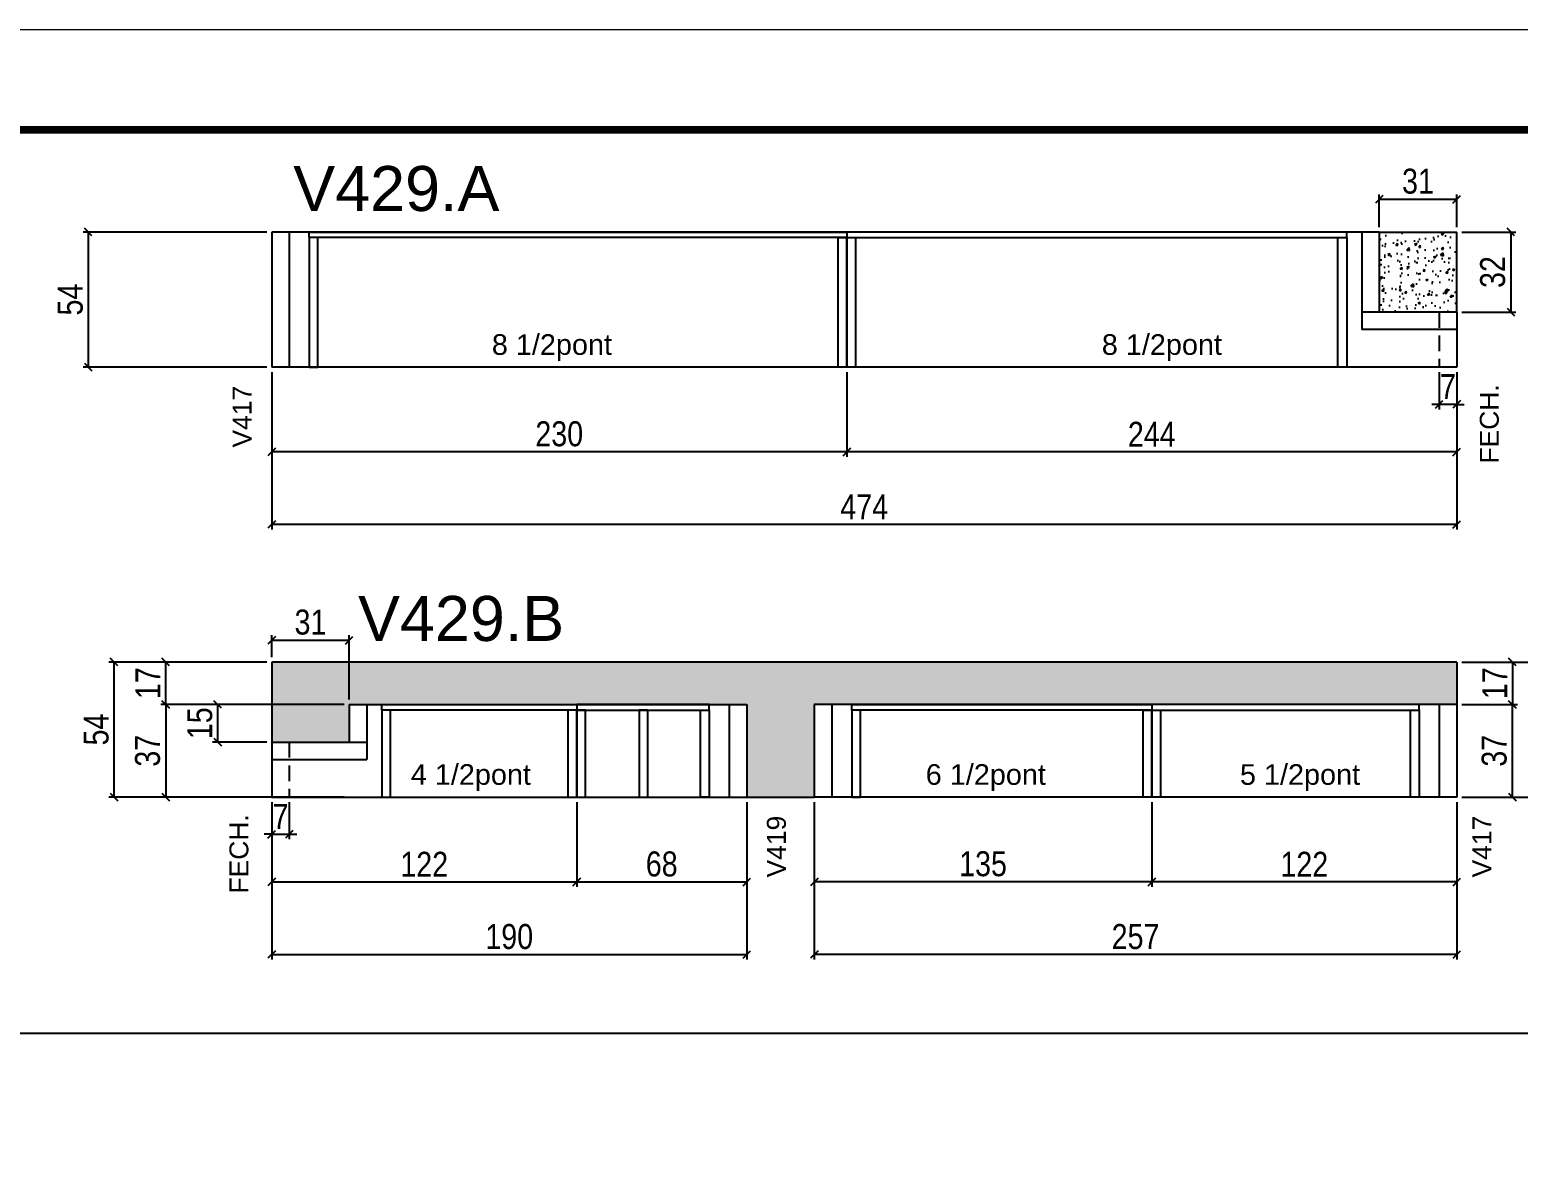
# Model space of a CAD drawing. Extents: x -3394 to 16474, y -5031 to 14397.
# Drawn here: x 7817 to 8412, y 4752 to 5208 of the extents above; entities that cross this region are included whole.
import ezdxf

# ---------------------------------------------------------------- set-up
doc = ezdxf.new("R2010")
doc.units = 0
doc.linetypes.add('DASHED', pattern=[0.75, 0.5, -0.25])
doc.linetypes.add('HIDDEN', pattern=[0.375, 0.25, -0.125])
doc.layers.get('0').update_dxf_attribs({"linetype": 'CONTINUOUS'})
doc.layers.get('Defpoints').update_dxf_attribs({"linetype": 'CONTINUOUS'})
for name, color, linetype in [('COTA', 241, 'CONTINUOUS'), ('NOMENCLATURA', 7, 'CONTINUOUS'), ('Painéis', 200, 'CONTINUOUS'), ('PONTALETE', 7, 'CONTINUOUS'), ('SARR_2.2x7', 40, 'CONTINUOUS'), ('SARR_3.5x7', 81, 'CONTINUOUS')]:
    doc.layers.add(name, color=color, linetype=linetype)
doc.layers.add('Folhas', color=255, linetype='CONTINUOUS', lineweight=9)
doc.layers.add('SARRAFO DE PRESSAO', color=251, linetype='DASHED', lineweight=9)
doc.styles.add('ARIAL', font='arial.ttf')
doc.styles.add('COTA TECNICA', font='techl___.ttf', dxfattribs={"height": 10})
doc.dimstyles.new('PAINEL', dxfattribs={"dimtxt": 10, "dimasz": 3, "dimexe": 3, "dimexo": 3, "dimgap": 3, "dimtad": 1, "dimdec": 1, "dimzin": 12, "dimdsep": 46, "dimtxsty": 'COTA TECNICA', "dimblk1": 'OBLIQUE', "dimblk2": 'OBLIQUE', "dimsah": 1, "dimcen": 0.9, "dimclrd": 4, "dimclre": 4, "dimclrt": 240, "dimadec": 1, "dimazin": 3, "dimtfac": 1, "dimtdec": 1, "dimtmove": 0, "dimatfit": 3, "dimfxl": 1, "dimtolj": 1, "dimtzin": 12, "dimarcsym": 0})

# ---------------------------------------------------------------- blocks, each defined once
blk = doc.blocks.new('9999999999')
at = {"layer": 'Folhas'}
blk.add_lwpolyline([(98138.98, 34190.21), (99623.98, 34190.21), (99623.98, 35240.21), (98138.98, 35240.21)], close=True, dxfattribs=at)
at = {"layer": 'Folhas', "color": 30, "const_width": 3}
blk.add_lwpolyline([(98213.98, 34230.21), (99583.98, 34230.21), (99583.98, 35200.21), (98213.98, 35200.21)], close=True, dxfattribs=at)
blk = doc.blocks.new('_Oblique')
at = {"color": 0, "linetype": 'ByBlock', "lineweight": -2}
blk.add_line((-0.5, -0.5), (0.5, 0.5), dxfattribs=at)
blk = doc.blocks.new('*D1376')
at = {"layer": 'COTA', "color": 4, "linetype": 'Continuous', "lineweight": -2, "transparency": 16777216}
for p, q in [((8143.55, 5071.04), (8143.55, 5037.07)), ((8387.55, 5071.04), (8387.55, 5037.07)), ((8387.55, 5039.07), (8143.55, 5039.07))]:
    blk.add_line(p, q, dxfattribs=at)
at = {"layer": 'Defpoints', "color": 0, "linetype": 'Continuous', "transparency": 16777216}
for p in [(8143.55, 5073.04), (8387.55, 5073.04), (8143.55, 5039.07)]:
    blk.add_point(p, dxfattribs=at)
at = {"layer": 'COTA', "color": 4, "linetype": 'Continuous', "lineweight": -2, "transparency": 16777216, "xscale": 3, "yscale": 3, "zscale": 3, "rotation": 180}
blk.add_blockref('_Oblique', (8143.55, 5039.07), dxfattribs=at)
at = {"layer": 'COTA', "color": 4, "linetype": 'Continuous', "lineweight": -2, "transparency": 16777216, "xscale": 3, "yscale": 3, "zscale": 3}
blk.add_blockref('_Oblique', (8387.55, 5039.07), dxfattribs=at)
at = {"layer": 'COTA', "color": 240, "linetype": 'Continuous', "transparency": 16777216, "insert": (8265.55, 5046.14), "char_height": 10, "attachment_point": 5, "style": 'COTA TECNICA'}
blk.add_mtext('\\A1;244', dxfattribs=at)
blk = doc.blocks.new('*D1377')
at = {"layer": 'COTA', "color": 4, "linetype": 'Continuous', "lineweight": -2, "transparency": 16777216}
for p, q in [((7913.52, 5071.04), (7913.52, 5037.07)), ((8143.55, 5071.04), (8143.55, 5037.07)), ((8143.55, 5039.07), (7913.52, 5039.07))]:
    blk.add_line(p, q, dxfattribs=at)
at = {"layer": 'Defpoints', "color": 0, "linetype": 'Continuous', "transparency": 16777216}
for p in [(7913.52, 5073.04), (8143.55, 5073.04), (7913.52, 5039.07)]:
    blk.add_point(p, dxfattribs=at)
at = {"layer": 'COTA', "color": 4, "linetype": 'Continuous', "lineweight": -2, "transparency": 16777216, "xscale": 3, "yscale": 3, "zscale": 3, "rotation": 180}
blk.add_blockref('_Oblique', (7913.52, 5039.07), dxfattribs=at)
at = {"layer": 'COTA', "color": 4, "linetype": 'Continuous', "lineweight": -2, "transparency": 16777216, "xscale": 3, "yscale": 3, "zscale": 3}
blk.add_blockref('_Oblique', (8143.55, 5039.07), dxfattribs=at)
at = {"layer": 'COTA', "color": 240, "linetype": 'Continuous', "transparency": 16777216, "insert": (8028.53, 5046.29), "char_height": 10, "attachment_point": 5, "style": 'COTA TECNICA'}
blk.add_mtext('\\A1;230', dxfattribs=at)
blk = doc.blocks.new('*D1378')
at = {"layer": 'COTA', "color": 4, "linetype": 'Continuous', "lineweight": -2, "transparency": 16777216}
for p, q in [((7913.52, 5071.04), (7913.52, 5008.05)), ((8387.55, 5071.04), (8387.55, 5008.05)), ((8387.55, 5010.05), (7913.52, 5010.05))]:
    blk.add_line(p, q, dxfattribs=at)
at = {"layer": 'Defpoints', "color": 0, "linetype": 'Continuous', "transparency": 16777216}
for p in [(7913.52, 5073.04), (8387.55, 5073.04), (7913.52, 5010.05)]:
    blk.add_point(p, dxfattribs=at)
at = {"layer": 'COTA', "color": 4, "linetype": 'Continuous', "lineweight": -2, "transparency": 16777216, "xscale": 3, "yscale": 3, "zscale": 3, "rotation": 180}
blk.add_blockref('_Oblique', (7913.52, 5010.05), dxfattribs=at)
at = {"layer": 'COTA', "color": 4, "linetype": 'Continuous', "lineweight": -2, "transparency": 16777216, "xscale": 3, "yscale": 3, "zscale": 3}
blk.add_blockref('_Oblique', (8387.55, 5010.05), dxfattribs=at)
at = {"layer": 'COTA', "color": 240, "linetype": 'Continuous', "transparency": 16777216, "insert": (8150.53, 5017.12), "char_height": 10, "attachment_point": 5, "style": 'COTA TECNICA'}
blk.add_mtext('\\A1;474', dxfattribs=at)
blk = doc.blocks.new('*D1379')
at = {"layer": 'COTA', "color": 4, "linetype": 'Continuous', "lineweight": -2, "transparency": 16777216}
for p, q in [((7911.52, 5127.04), (7838.11, 5127.04)), ((7840.11, 5127.04), (7840.11, 5073.04)), ((7911.52, 5073.04), (7838.11, 5073.04))]:
    blk.add_line(p, q, dxfattribs=at)
at = {"layer": 'Defpoints', "color": 0, "linetype": 'Continuous', "transparency": 16777216}
for p in [(7913.52, 5127.04), (7840.11, 5073.04), (7913.52, 5073.04)]:
    blk.add_point(p, dxfattribs=at)
at = {"layer": 'COTA', "color": 4, "linetype": 'Continuous', "lineweight": -2, "transparency": 16777216, "xscale": 3, "yscale": 3, "zscale": 3}
for p, rotation in [((7840.11, 5127.04), 90), ((7840.11, 5073.04), 270)]:
    blk.add_blockref('_Oblique', p, dxfattribs=dict(at, rotation=rotation))
at = {"layer": 'COTA', "color": 240, "linetype": 'Continuous', "transparency": 16777216, "insert": (7833, 5100.04), "char_height": 10, "attachment_point": 5, "rotation": 90, "style": 'COTA TECNICA'}
blk.add_mtext('\\A1;54', dxfattribs=at)
blk = doc.blocks.new('*D1380')
at = {"layer": 'COTA', "color": 4, "linetype": 'Continuous', "lineweight": -2, "transparency": 16777216}
for p, q in [((8380.55, 5071.04), (8380.55, 5056.13)), ((8387.55, 5071.04), (8387.55, 5056.13)), ((8380.55, 5058.13), (8377.55, 5058.13)), ((8387.55, 5058.13), (8380.55, 5058.13)), ((8387.55, 5058.13), (8390.55, 5058.13))]:
    blk.add_line(p, q, dxfattribs=at)
at = {"layer": 'Defpoints', "color": 0, "linetype": 'Continuous', "transparency": 16777216}
for p in [(8380.55, 5073.04), (8387.55, 5073.04), (8380.55, 5058.13)]:
    blk.add_point(p, dxfattribs=at)
at = {"layer": 'COTA', "color": 4, "linetype": 'Continuous', "lineweight": -2, "transparency": 16777216, "xscale": 3, "yscale": 3, "zscale": 3}
blk.add_blockref('_Oblique', (8380.55, 5058.13), dxfattribs=at)
at = {"layer": 'COTA', "color": 4, "linetype": 'Continuous', "lineweight": -2, "transparency": 16777216, "xscale": 3, "yscale": 3, "zscale": 3, "rotation": 180}
blk.add_blockref('_Oblique', (8387.55, 5058.13), dxfattribs=at)
at = {"layer": 'COTA', "color": 240, "linetype": 'Continuous', "transparency": 16777216, "insert": (8384.05, 5065.21), "char_height": 10, "attachment_point": 5, "style": 'COTA TECNICA'}
blk.add_mtext('\\A1;7', dxfattribs=at)
blk = doc.blocks.new('*D1381')
at = {"layer": 'COTA', "color": 4, "linetype": 'Continuous', "lineweight": -2, "transparency": 16777216}
for p, q in [((8389.55, 5127.04), (8411.18, 5127.04)), ((8409.18, 5127.04), (8409.18, 5095.04)), ((8389.55, 5095.04), (8411.18, 5095.04))]:
    blk.add_line(p, q, dxfattribs=at)
at = {"layer": 'Defpoints', "color": 0, "linetype": 'Continuous', "transparency": 16777216}
for p in [(8387.55, 5127.04), (8387.55, 5095.04), (8409.18, 5095.04)]:
    blk.add_point(p, dxfattribs=at)
at = {"layer": 'COTA', "color": 4, "linetype": 'Continuous', "lineweight": -2, "transparency": 16777216, "xscale": 3, "yscale": 3, "zscale": 3}
for p, rotation in [((8409.18, 5127.04), 90), ((8409.18, 5095.04), 270)]:
    blk.add_blockref('_Oblique', p, dxfattribs=dict(at, rotation=rotation))
at = {"layer": 'COTA', "color": 240, "linetype": 'Continuous', "transparency": 16777216, "insert": (8401.96, 5111.04), "char_height": 10, "attachment_point": 5, "rotation": 90, "style": 'COTA TECNICA'}
blk.add_mtext('\\A1;32', dxfattribs=at)
blk = doc.blocks.new('*D1382')
at = {"layer": 'COTA', "color": 4, "linetype": 'Continuous', "lineweight": -2, "transparency": 16777216}
for p, q in [((8356.55, 5129.04), (8356.55, 5142.11)), ((8387.55, 5140.11), (8356.55, 5140.11)), ((8387.55, 5129.04), (8387.55, 5142.11))]:
    blk.add_line(p, q, dxfattribs=at)
at = {"layer": 'Defpoints', "color": 0, "linetype": 'Continuous', "transparency": 16777216}
for p in [(8356.55, 5140.11), (8356.55, 5127.04), (8387.55, 5127.04)]:
    blk.add_point(p, dxfattribs=at)
at = {"layer": 'COTA', "color": 4, "linetype": 'Continuous', "lineweight": -2, "transparency": 16777216, "xscale": 3, "yscale": 3, "zscale": 3, "rotation": 180}
blk.add_blockref('_Oblique', (8356.55, 5140.11), dxfattribs=at)
at = {"layer": 'COTA', "color": 4, "linetype": 'Continuous', "lineweight": -2, "transparency": 16777216, "xscale": 3, "yscale": 3, "zscale": 3}
blk.add_blockref('_Oblique', (8387.55, 5140.11), dxfattribs=at)
at = {"layer": 'COTA', "color": 240, "linetype": 'Continuous', "transparency": 16777216, "insert": (8372.05, 5147.33), "char_height": 10, "attachment_point": 5, "style": 'COTA TECNICA'}
blk.add_mtext('\\A1;31', dxfattribs=at)
blk = doc.blocks.new('*D1385')
at = {"layer": 'COTA', "color": 4, "linetype": 'Continuous', "lineweight": -2, "transparency": 16777216}
for p, q in [((7913.52, 4899.07), (7913.52, 4865.1)), ((8035.52, 4899.07), (8035.52, 4865.1)), ((7913.52, 4867.1), (8035.52, 4867.1))]:
    blk.add_line(p, q, dxfattribs=at)
at = {"layer": 'Defpoints', "color": 0, "linetype": 'Continuous', "transparency": 16777216}
for p in [(7913.52, 4901.07), (8035.52, 4901.07), (8035.52, 4867.1)]:
    blk.add_point(p, dxfattribs=at)
at = {"layer": 'COTA', "color": 4, "linetype": 'Continuous', "lineweight": -2, "transparency": 16777216, "xscale": 3, "yscale": 3, "zscale": 3, "rotation": 180}
blk.add_blockref('_Oblique', (7913.52, 4867.1), dxfattribs=at)
at = {"layer": 'COTA', "color": 4, "linetype": 'Continuous', "lineweight": -2, "transparency": 16777216, "xscale": 3, "yscale": 3, "zscale": 3}
blk.add_blockref('_Oblique', (8035.52, 4867.1), dxfattribs=at)
at = {"layer": 'COTA', "color": 240, "linetype": 'Continuous', "transparency": 16777216, "insert": (7974.52, 4874.16), "char_height": 10, "attachment_point": 5, "style": 'COTA TECNICA'}
blk.add_mtext('\\A1;122', dxfattribs=at)
blk = doc.blocks.new('*D1386')
at = {"layer": 'COTA', "color": 4, "linetype": 'Continuous', "lineweight": -2, "transparency": 16777216}
for p, q in [((8035.52, 4899.07), (8035.52, 4865.1)), ((8103.55, 4899.07), (8103.55, 4865.1)), ((8035.52, 4867.1), (8103.55, 4867.1))]:
    blk.add_line(p, q, dxfattribs=at)
at = {"layer": 'Defpoints', "color": 0, "linetype": 'Continuous', "transparency": 16777216}
for p in [(8035.52, 4901.07), (8103.55, 4901.07), (8103.55, 4867.1)]:
    blk.add_point(p, dxfattribs=at)
at = {"layer": 'COTA', "color": 4, "linetype": 'Continuous', "lineweight": -2, "transparency": 16777216, "xscale": 3, "yscale": 3, "zscale": 3, "rotation": 180}
blk.add_blockref('_Oblique', (8035.52, 4867.1), dxfattribs=at)
at = {"layer": 'COTA', "color": 4, "linetype": 'Continuous', "lineweight": -2, "transparency": 16777216, "xscale": 3, "yscale": 3, "zscale": 3}
blk.add_blockref('_Oblique', (8103.55, 4867.1), dxfattribs=at)
at = {"layer": 'COTA', "color": 240, "linetype": 'Continuous', "transparency": 16777216, "insert": (8069.53, 4874.23), "char_height": 10, "attachment_point": 5, "style": 'COTA TECNICA'}
blk.add_mtext('\\A1;68', dxfattribs=at)
blk = doc.blocks.new('*D1387')
at = {"layer": 'COTA', "color": 4, "linetype": 'Continuous', "lineweight": -2, "transparency": 16777216}
for p, q in [((7913.52, 4899.07), (7913.52, 4836.08)), ((8103.55, 4899.07), (8103.55, 4836.08)), ((7913.52, 4838.08), (8103.55, 4838.08))]:
    blk.add_line(p, q, dxfattribs=at)
at = {"layer": 'Defpoints', "color": 0, "linetype": 'Continuous', "transparency": 16777216}
for p in [(7913.52, 4901.07), (8103.55, 4901.07), (8103.55, 4838.08)]:
    blk.add_point(p, dxfattribs=at)
at = {"layer": 'COTA', "color": 4, "linetype": 'Continuous', "lineweight": -2, "transparency": 16777216, "xscale": 3, "yscale": 3, "zscale": 3, "rotation": 180}
blk.add_blockref('_Oblique', (7913.52, 4838.08), dxfattribs=at)
at = {"layer": 'COTA', "color": 4, "linetype": 'Continuous', "lineweight": -2, "transparency": 16777216, "xscale": 3, "yscale": 3, "zscale": 3}
blk.add_blockref('_Oblique', (8103.55, 4838.08), dxfattribs=at)
at = {"layer": 'COTA', "color": 240, "linetype": 'Continuous', "transparency": 16777216, "insert": (8008.53, 4845.21), "char_height": 10, "attachment_point": 5, "style": 'COTA TECNICA'}
blk.add_mtext('\\A1;190', dxfattribs=at)
blk = doc.blocks.new('*D1388')
at = {"layer": 'COTA', "color": 4, "linetype": 'Continuous', "lineweight": -2, "transparency": 16777216}
for p, q in [((7942.52, 4938.07), (7869.11, 4938.07)), ((7871.11, 4938.07), (7871.11, 4901.07)), ((7942.52, 4901.07), (7869.11, 4901.07))]:
    blk.add_line(p, q, dxfattribs=at)
at = {"layer": 'Defpoints', "color": 0, "linetype": 'Continuous', "transparency": 16777216}
for p in [(7944.52, 4938.07), (7871.11, 4901.07), (7944.52, 4901.07)]:
    blk.add_point(p, dxfattribs=at)
at = {"layer": 'COTA', "color": 4, "linetype": 'Continuous', "lineweight": -2, "transparency": 16777216, "xscale": 3, "yscale": 3, "zscale": 3}
for p, rotation in [((7871.11, 4938.07), 90), ((7871.11, 4901.07), 270)]:
    blk.add_blockref('_Oblique', p, dxfattribs=dict(at, rotation=rotation))
at = {"layer": 'COTA', "color": 240, "linetype": 'Continuous', "transparency": 16777216, "insert": (7863.89, 4919.57), "char_height": 10, "attachment_point": 5, "rotation": 90, "style": 'COTA TECNICA'}
blk.add_mtext('\\A1;37', dxfattribs=at)
blk = doc.blocks.new('*D1389')
at = {"layer": 'COTA', "color": 4, "linetype": 'Continuous', "lineweight": -2, "transparency": 16777216}
for p, q in [((7913.52, 4899.07), (7913.52, 4884.16)), ((7920.52, 4899.07), (7920.52, 4884.16)), ((7913.52, 4886.16), (7910.52, 4886.16)), ((7913.52, 4886.16), (7920.52, 4886.16)), ((7920.52, 4886.16), (7923.52, 4886.16))]:
    blk.add_line(p, q, dxfattribs=at)
at = {"layer": 'Defpoints', "color": 0, "linetype": 'Continuous', "transparency": 16777216}
for p in [(7913.52, 4901.07), (7920.52, 4901.07), (7920.52, 4886.16)]:
    blk.add_point(p, dxfattribs=at)
at = {"layer": 'COTA', "color": 4, "linetype": 'Continuous', "lineweight": -2, "transparency": 16777216, "xscale": 3, "yscale": 3, "zscale": 3}
blk.add_blockref('_Oblique', (7913.52, 4886.16), dxfattribs=at)
at = {"layer": 'COTA', "color": 4, "linetype": 'Continuous', "lineweight": -2, "transparency": 16777216, "xscale": 3, "yscale": 3, "zscale": 3, "rotation": 180}
blk.add_blockref('_Oblique', (7920.52, 4886.16), dxfattribs=at)
at = {"layer": 'COTA', "color": 240, "linetype": 'Continuous', "transparency": 16777216, "insert": (7917.02, 4893.24), "char_height": 10, "attachment_point": 5, "style": 'COTA TECNICA'}
blk.add_mtext('\\A1;7', dxfattribs=at)
blk = doc.blocks.new('*D1390')
at = {"layer": 'COTA', "color": 4, "linetype": 'Continuous', "lineweight": -2, "transparency": 16777216}
for p, q in [((7942.52, 4938.07), (7889.88, 4938.07)), ((7891.88, 4938.07), (7891.88, 4923.07)), ((7911.52, 4923.07), (7889.88, 4923.07))]:
    blk.add_line(p, q, dxfattribs=at)
at = {"layer": 'Defpoints', "color": 0, "linetype": 'Continuous', "transparency": 16777216}
for p in [(7944.52, 4938.07), (7891.88, 4923.07), (7913.52, 4923.07)]:
    blk.add_point(p, dxfattribs=at)
at = {"layer": 'COTA', "color": 4, "linetype": 'Continuous', "lineweight": -2, "transparency": 16777216, "xscale": 3, "yscale": 3, "zscale": 3}
for p, rotation in [((7891.88, 4938.07), 90), ((7891.88, 4923.07), 270)]:
    blk.add_blockref('_Oblique', p, dxfattribs=dict(at, rotation=rotation))
at = {"layer": 'COTA', "color": 240, "linetype": 'Continuous', "transparency": 16777216, "insert": (7884.77, 4930.57), "char_height": 10, "attachment_point": 5, "rotation": 90, "style": 'COTA TECNICA'}
blk.add_mtext('\\A1;15', dxfattribs=at)
blk = doc.blocks.new('*D1391')
at = {"layer": 'COTA', "color": 4, "linetype": 'Continuous', "lineweight": -2, "transparency": 16777216}
for p, q in [((8265.58, 4899.07), (8265.58, 4865.1)), ((8387.58, 4899.07), (8387.58, 4865.1)), ((8387.58, 4867.1), (8265.58, 4867.1))]:
    blk.add_line(p, q, dxfattribs=at)
at = {"layer": 'Defpoints', "color": 0, "linetype": 'Continuous', "transparency": 16777216}
for p in [(8265.58, 4901.07), (8387.58, 4901.07), (8265.58, 4867.1)]:
    blk.add_point(p, dxfattribs=at)
at = {"layer": 'COTA', "color": 4, "linetype": 'Continuous', "lineweight": -2, "transparency": 16777216, "xscale": 3, "yscale": 3, "zscale": 3, "rotation": 180}
blk.add_blockref('_Oblique', (8265.58, 4867.1), dxfattribs=at)
at = {"layer": 'COTA', "color": 4, "linetype": 'Continuous', "lineweight": -2, "transparency": 16777216, "xscale": 3, "yscale": 3, "zscale": 3}
blk.add_blockref('_Oblique', (8387.58, 4867.1), dxfattribs=at)
at = {"layer": 'COTA', "color": 240, "linetype": 'Continuous', "transparency": 16777216, "insert": (8326.58, 4874.16), "char_height": 10, "attachment_point": 5, "style": 'COTA TECNICA'}
blk.add_mtext('\\A1;122', dxfattribs=at)
blk = doc.blocks.new('*D1392')
at = {"layer": 'COTA', "color": 4, "linetype": 'Continuous', "lineweight": -2, "transparency": 16777216}
for p, q in [((8130.55, 4899.07), (8130.55, 4865.1)), ((8265.58, 4899.07), (8265.58, 4865.1)), ((8265.58, 4867.1), (8130.55, 4867.1))]:
    blk.add_line(p, q, dxfattribs=at)
at = {"layer": 'Defpoints', "color": 0, "linetype": 'Continuous', "transparency": 16777216}
for p in [(8130.55, 4901.07), (8265.58, 4901.07), (8130.55, 4867.1)]:
    blk.add_point(p, dxfattribs=at)
at = {"layer": 'COTA', "color": 4, "linetype": 'Continuous', "lineweight": -2, "transparency": 16777216, "xscale": 3, "yscale": 3, "zscale": 3, "rotation": 180}
blk.add_blockref('_Oblique', (8130.55, 4867.1), dxfattribs=at)
at = {"layer": 'COTA', "color": 4, "linetype": 'Continuous', "lineweight": -2, "transparency": 16777216, "xscale": 3, "yscale": 3, "zscale": 3}
blk.add_blockref('_Oblique', (8265.58, 4867.1), dxfattribs=at)
at = {"layer": 'COTA', "color": 240, "linetype": 'Continuous', "transparency": 16777216, "insert": (8198.06, 4874.32), "char_height": 10, "attachment_point": 5, "style": 'COTA TECNICA'}
blk.add_mtext('\\A1;135', dxfattribs=at)
blk = doc.blocks.new('*D1393')
at = {"layer": 'COTA', "color": 4, "linetype": 'Continuous', "lineweight": -2, "transparency": 16777216}
for p, q in [((8130.55, 4899.07), (8130.55, 4836.08)), ((8387.58, 4899.07), (8387.58, 4836.08)), ((8387.58, 4838.08), (8130.55, 4838.08))]:
    blk.add_line(p, q, dxfattribs=at)
at = {"layer": 'Defpoints', "color": 0, "linetype": 'Continuous', "transparency": 16777216}
for p in [(8130.55, 4901.07), (8387.58, 4901.07), (8130.55, 4838.08)]:
    blk.add_point(p, dxfattribs=at)
at = {"layer": 'COTA', "color": 4, "linetype": 'Continuous', "lineweight": -2, "transparency": 16777216, "xscale": 3, "yscale": 3, "zscale": 3, "rotation": 180}
blk.add_blockref('_Oblique', (8130.55, 4838.08), dxfattribs=at)
at = {"layer": 'COTA', "color": 4, "linetype": 'Continuous', "lineweight": -2, "transparency": 16777216, "xscale": 3, "yscale": 3, "zscale": 3}
blk.add_blockref('_Oblique', (8387.58, 4838.08), dxfattribs=at)
at = {"layer": 'COTA', "color": 240, "linetype": 'Continuous', "transparency": 16777216, "insert": (8259.06, 4845.19), "char_height": 10, "attachment_point": 5, "style": 'COTA TECNICA'}
blk.add_mtext('\\A1;257', dxfattribs=at)
blk = doc.blocks.new('*D1394')
at = {"layer": 'COTA', "color": 4, "linetype": 'Continuous', "lineweight": -2, "transparency": 16777216}
for p, q in [((8389.58, 4938.07), (8411.8, 4938.07)), ((8409.8, 4901.07), (8409.8, 4938.07)), ((8389.58, 4901.07), (8411.8, 4901.07))]:
    blk.add_line(p, q, dxfattribs=at)
at = {"layer": 'Defpoints', "color": 0, "linetype": 'Continuous', "transparency": 16777216}
for p in [(8387.58, 4938.07), (8409.8, 4938.07), (8387.58, 4901.07)]:
    blk.add_point(p, dxfattribs=at)
at = {"layer": 'COTA', "color": 4, "linetype": 'Continuous', "lineweight": -2, "transparency": 16777216, "xscale": 3, "yscale": 3, "zscale": 3}
for p, rotation in [((8409.8, 4938.07), 90), ((8409.8, 4901.07), 270)]:
    blk.add_blockref('_Oblique', p, dxfattribs=dict(at, rotation=rotation))
at = {"layer": 'COTA', "color": 240, "linetype": 'Continuous', "transparency": 16777216, "insert": (8402.58, 4919.57), "char_height": 10, "attachment_point": 5, "rotation": 90, "style": 'COTA TECNICA'}
blk.add_mtext('\\A1;37', dxfattribs=at)
blk = doc.blocks.new('*D1395')
at = {"layer": 'COTA', "color": 4, "linetype": 'Continuous', "lineweight": -2, "transparency": 16777216}
for p, q in [((8389.58, 4955.07), (8411.8, 4955.07)), ((8409.8, 4955.07), (8409.8, 4938.07)), ((8389.58, 4938.07), (8411.8, 4938.07))]:
    blk.add_line(p, q, dxfattribs=at)
at = {"layer": 'Defpoints', "color": 0, "linetype": 'Continuous', "transparency": 16777216}
for p in [(8387.58, 4955.07), (8387.58, 4938.07), (8409.8, 4938.07)]:
    blk.add_point(p, dxfattribs=at)
at = {"layer": 'COTA', "color": 4, "linetype": 'Continuous', "lineweight": -2, "transparency": 16777216, "xscale": 3, "yscale": 3, "zscale": 3}
for p, rotation in [((8409.8, 4955.07), 90), ((8409.8, 4938.07), 270)]:
    blk.add_blockref('_Oblique', p, dxfattribs=dict(at, rotation=rotation))
at = {"layer": 'COTA', "color": 240, "linetype": 'Continuous', "transparency": 16777216, "insert": (8402.73, 4946.57), "char_height": 10, "attachment_point": 5, "rotation": 90, "style": 'COTA TECNICA'}
blk.add_mtext('\\A1;17', dxfattribs=at)
blk = doc.blocks.new('*D1396')
at = {"layer": 'COTA', "color": 4, "linetype": 'Continuous', "lineweight": -2, "transparency": 16777216}
for p, q in [((8389.58, 4955.07), (8436.04, 4955.07)), ((8434.04, 4955.07), (8434.04, 4901.07)), ((8389.58, 4901.07), (8436.04, 4901.07))]:
    blk.add_line(p, q, dxfattribs=at)
at = {"layer": 'Defpoints', "color": 0, "linetype": 'Continuous', "transparency": 16777216}
for p in [(8387.58, 4955.07), (8387.58, 4901.07), (8434.04, 4901.07)]:
    blk.add_point(p, dxfattribs=at)
at = {"layer": 'COTA', "color": 4, "linetype": 'Continuous', "lineweight": -2, "transparency": 16777216, "xscale": 3, "yscale": 3, "zscale": 3}
for p, rotation in [((8434.04, 4955.07), 90), ((8434.04, 4901.07), 270)]:
    blk.add_blockref('_Oblique', p, dxfattribs=dict(at, rotation=rotation))
at = {"layer": 'COTA', "color": 240, "linetype": 'Continuous', "transparency": 16777216, "insert": (8426.93, 4928.07), "char_height": 10, "attachment_point": 5, "rotation": 90, "style": 'COTA TECNICA'}
blk.add_mtext('\\A1;54', dxfattribs=at)
blk = doc.blocks.new('*D1397')
at = {"layer": 'COTA', "color": 4, "linetype": 'Continuous', "lineweight": -2, "transparency": 16777216}
for p, q in [((7911.52, 4955.07), (7869.11, 4955.07)), ((7871.11, 4938.07), (7871.11, 4955.07)), ((7942.52, 4938.07), (7869.11, 4938.07))]:
    blk.add_line(p, q, dxfattribs=at)
at = {"layer": 'Defpoints', "color": 0, "linetype": 'Continuous', "transparency": 16777216}
for p in [(7871.11, 4955.07), (7913.52, 4955.07), (7944.52, 4938.07)]:
    blk.add_point(p, dxfattribs=at)
at = {"layer": 'COTA', "color": 4, "linetype": 'Continuous', "lineweight": -2, "transparency": 16777216, "xscale": 3, "yscale": 3, "zscale": 3}
for p, rotation in [((7871.11, 4955.07), 90), ((7871.11, 4938.07), 270)]:
    blk.add_blockref('_Oblique', p, dxfattribs=dict(at, rotation=rotation))
at = {"layer": 'COTA', "color": 240, "linetype": 'Continuous', "transparency": 16777216, "insert": (7864.03, 4946.57), "char_height": 10, "attachment_point": 5, "rotation": 90, "style": 'COTA TECNICA'}
blk.add_mtext('\\A1;17', dxfattribs=at)
blk = doc.blocks.new('*D1398')
at = {"layer": 'COTA', "color": 4, "linetype": 'Continuous', "lineweight": -2, "transparency": 16777216}
for p, q in [((7911.52, 4955.07), (7848.42, 4955.07)), ((7850.42, 4955.07), (7850.42, 4901.07)), ((7911.52, 4901.07), (7848.42, 4901.07))]:
    blk.add_line(p, q, dxfattribs=at)
at = {"layer": 'Defpoints', "color": 0, "linetype": 'Continuous', "transparency": 16777216}
for p in [(7913.52, 4955.07), (7850.42, 4901.07), (7913.52, 4901.07)]:
    blk.add_point(p, dxfattribs=at)
at = {"layer": 'COTA', "color": 4, "linetype": 'Continuous', "lineweight": -2, "transparency": 16777216, "xscale": 3, "yscale": 3, "zscale": 3}
for p, rotation in [((7850.42, 4955.07), 90), ((7850.42, 4901.07), 270)]:
    blk.add_blockref('_Oblique', p, dxfattribs=dict(at, rotation=rotation))
at = {"layer": 'COTA', "color": 240, "linetype": 'Continuous', "transparency": 16777216, "insert": (7843.31, 4928.07), "char_height": 10, "attachment_point": 5, "rotation": 90, "style": 'COTA TECNICA'}
blk.add_mtext('\\A1;54', dxfattribs=at)
blk = doc.blocks.new('*D1399')
at = {"layer": 'COTA', "color": 4, "linetype": 'Continuous', "lineweight": -2, "transparency": 16777216}
for p, q in [((7913.52, 4957.07), (7913.52, 4965.77)), ((7944.52, 4940.07), (7944.52, 4965.77)), ((7913.52, 4963.77), (7944.52, 4963.77))]:
    blk.add_line(p, q, dxfattribs=at)
at = {"layer": 'Defpoints', "color": 0, "linetype": 'Continuous', "transparency": 16777216}
for p in [(7944.52, 4963.77), (7913.52, 4955.07), (7944.52, 4938.07)]:
    blk.add_point(p, dxfattribs=at)
at = {"layer": 'COTA', "color": 4, "linetype": 'Continuous', "lineweight": -2, "transparency": 16777216, "xscale": 3, "yscale": 3, "zscale": 3, "rotation": 180}
blk.add_blockref('_Oblique', (7913.52, 4963.77), dxfattribs=at)
at = {"layer": 'COTA', "color": 4, "linetype": 'Continuous', "lineweight": -2, "transparency": 16777216, "xscale": 3, "yscale": 3, "zscale": 3}
blk.add_blockref('_Oblique', (7944.52, 4963.77), dxfattribs=at)
at = {"layer": 'COTA', "color": 240, "linetype": 'Continuous', "transparency": 16777216, "insert": (7929.02, 4970.98), "char_height": 10, "attachment_point": 5, "style": 'COTA TECNICA'}
blk.add_mtext('\\A1;31', dxfattribs=at)

msp = doc.modelspace()

# ---------------------------------------------------------------- hatches: boundary and pattern name
at = {"layer": 'COTA', "linetype": 'Continuous'}
h = msp.add_hatch(dxfattribs=at)
h.set_pattern_fill('AR-CONC', color=256, scale=0.05)
h.set_pattern_definition([(50, (-88.919, -5708.469), (9.1092334, -0.7969543), [0.9525, -10.4775]), (355, (-88.919, -5708.469), (-1.762171, 9.552842), [0.762, -8.382029]), (100.451445, (-88.16, -5708.535), (7.3470624, 8.7558876), [0.8095004, -8.904512]), (46.1842, (-88.919, -5705.929), (13.553952, -2.102116), [1.42875, -15.71625]), (96.63556, (-87.789, -5706.104), (11.870207, 12.371306), [1.214251, -13.35678]), (351.18415, (-88.919, -5705.929), (11.870207, 12.371306), [1.142998, -12.572987]), (21, (-87.649, -5706.564), (7.5807196, -5.11326), [0.9525, -10.4775]), (326, (-87.649, -5706.564), (3.0901014, 9.209398), [0.762, -8.382]), (71.451445, (-87.017, -5706.99), (10.670821, 4.0961384), [0.8095004, -8.904497]), (37.5, (-88.9188, -5708.469), (0.1544302, 4.22775194), [0, -8.2804, 0, -8.509, 0, -8.41375]), (7.5, (-88.9188, -5708.469), (3.3409831, 5.0090287), [0, -4.8514, 0, -8.0899, 0, -3.20675]), (327.5, (-91.751, -5708.469), (6.7795298, -0.2864372), [0, -3.175, 0, -9.906, 0, -13.1445]), (317.5, (-93.021, -5708.469), (7.406459, 1.2713246), [0, -4.1275, 0, -6.5786, 0, -9.3345])])
h.paths.add_polyline_path([(8387.55, 5127.04), (8356.55, 5127.04), (8356.55, 5095.04), (8387.55, 5095.04)])
h = msp.add_hatch(dxfattribs=at)
h.set_pattern_fill('AR-CONC', color=256, scale=0.05)
h.set_pattern_definition([(50, (-88.919, -5694.424), (9.1092334, -0.7969543), [0.9525, -10.4775]), (355, (-88.919, -5694.424), (-1.762171, 9.552842), [0.762, -8.382029]), (100.451445, (-88.16, -5694.49), (7.3470624, 8.7558876), [0.8095004, -8.904512]), (46.1842, (-88.919, -5691.884), (13.553952, -2.102116), [1.42875, -15.71625]), (96.63556, (-87.789, -5692.059), (11.870207, 12.371306), [1.214251, -13.35678]), (351.18415, (-88.919, -5691.884), (11.870207, 12.371306), [1.142998, -12.572987]), (21, (-87.649, -5692.519), (7.5807196, -5.11326), [0.9525, -10.4775]), (326, (-87.649, -5692.519), (3.0901014, 9.209398), [0.762, -8.382]), (71.451445, (-87.017, -5692.945), (10.670821, 4.0961384), [0.8095004, -8.904497]), (37.5, (-88.9188, -5694.4238), (0.1544302, 4.22775194), [0, -8.2804, 0, -8.509, 0, -8.41375]), (7.5, (-88.9188, -5694.424), (3.3409831, 5.0090287), [0, -4.8514, 0, -8.0899, 0, -3.20675]), (327.5, (-91.751, -5694.4238), (6.7795298, -0.2864372), [0, -3.175, 0, -9.906, 0, -13.1445]), (317.5, (-93.021, -5694.424), (7.406459, 1.2713246), [0, -4.1275, 0, -6.5786, 0, -9.3345])])
h.paths.add_polyline_path([(8130.55, 4938.07), (8365.58, 4938.07), (8387.58, 4938.07), (8387.58, 4955.07), (7913.52, 4955.07), (7913.52, 4923.07), (7944.52, 4923.07), (7944.52, 4938.07), (8103.55, 4938.07), (8103.55, 4901.07), (8130.55, 4901.07)])

# ---------------------------------------------------------------- linework, layer by layer
for p, q in [((8356.55, 5127.04), (8387.55, 5127.04)), ((8387.55, 5095.04), (8387.55, 5127.04)), ((8387.58, 4955.07), (7913.52, 4955.07)), ((7913.52, 4955.07), (7913.52, 4923.07)), ((8387.58, 4955.07), (8387.58, 4938.07)), ((8103.55, 4901.07), (8130.55, 4901.07))]:
    msp.add_line(p, q, dxfattribs=at)
at = {"layer": 'Painéis', "linetype": 'Continuous'}
for p, q in [((8356.55, 5127.04), (7913.52, 5127.04)), ((7913.52, 5127.04), (7913.52, 5073.04)), ((8143.55, 5127.04), (8143.55, 5073.04)), ((8356.55, 5127.04), (8356.55, 5095.04)), ((8387.55, 5095.04), (8356.55, 5095.04)), ((8387.55, 5095.04), (8387.55, 5073.04)), ((8387.55, 5073.04), (7913.52, 5073.04)), ((7944.52, 4938.07), (8103.55, 4938.07)), ((7944.52, 4938.07), (7944.52, 4923.07)), ((8035.52, 4938.07), (8035.52, 4901.07)), ((8103.55, 4938.07), (8103.55, 4901.07)), ((8365.58, 4938.07), (8130.55, 4938.07)), ((8130.55, 4938.07), (8130.55, 4901.07)), ((8265.58, 4938.07), (8265.58, 4901.07)), ((8387.58, 4938.07), (8365.58, 4938.07)), ((8387.58, 4938.07), (8387.58, 4901.07)), ((7913.52, 4923.07), (7944.52, 4923.07)), ((7913.52, 4923.07), (7913.52, 4901.07)), ((7913.52, 4901.07), (8103.55, 4901.07)), ((8387.58, 4901.07), (8130.55, 4901.07)), ((7517.21, 4806.62), (8887.21, 4806.62))]:
    msp.add_line(p, q, dxfattribs=at)
at = {"layer": 'SARR_2.2x7', "ltscale": 25}
for p, q in [((7920.52, 5127.04), (7920.52, 5073.04)), ((8349.55, 5127.04), (8349.55, 5095.04)), ((8349.55, 5095.04), (8349.55, 5088.04)), ((8356.55, 5095.04), (8349.55, 5095.04)), ((8387.55, 5088.04), (8349.55, 5088.04)), ((7951.52, 4938.07), (7951.52, 4923.07)), ((8096.55, 4938.07), (8096.55, 4901.07)), ((8137.55, 4938.07), (8137.55, 4901.07)), ((8380.58, 4938.07), (8380.58, 4901.07)), ((7944.52, 4923.07), (7951.52, 4923.07)), ((7951.52, 4923.07), (7951.52, 4916.07)), ((7913.52, 4916.07), (7951.52, 4916.07))]:
    msp.add_line(p, q, dxfattribs=at)
at = {"layer": 'SARR_2.2x7', "linetype": 'HIDDEN', "ltscale": 25}
for p, q in [((8380.55, 5095.04), (8380.55, 5073.04)), ((7920.52, 4923.07), (7920.52, 4901.07))]:
    msp.add_line(p, q, dxfattribs=at)
at = {"layer": 'SARR_2.2x7', "ltscale": 25}
for points in [[(8143.55, 5124.84), (7928.52, 5124.84), (7928.52, 5127.04), (8143.55, 5127.04)], [(8035.52, 4935.87), (8088.55, 4935.87), (8088.55, 4938.07), (8035.52, 4938.07)], [(8265.58, 4935.87), (8145.55, 4935.87), (8145.55, 4938.07), (8265.58, 4938.07)]]:
    msp.add_lwpolyline(points, close=True, dxfattribs=at)
at = {"layer": 'SARR_2.2x7', "ltscale": 25, "elevation": 0}
for points in [[(8143.55, 5124.84), (8343.55, 5124.84), (8343.55, 5127.04), (8143.55, 5127.04)], [(8035.52, 4935.87), (7957.52, 4935.87), (7957.52, 4938.07), (8035.52, 4938.07)], [(8265.58, 4935.87), (8372.58, 4935.87), (8372.58, 4938.07), (8265.58, 4938.07)]]:
    msp.add_lwpolyline(points, close=True, dxfattribs=at)
at = {"layer": 'SARR_3.5x7'}
for points in [[(7928.52, 5073.04), (7932.02, 5073.04), (7932.02, 5124.84), (7928.52, 5124.84)], [(8143.55, 5073.04), (8140.05, 5073.04), (8140.05, 5124.84), (8143.55, 5124.84)], [(8147.05, 5073.04), (8143.55, 5073.04), (8143.55, 5124.84), (8147.05, 5124.84)], [(8032.02, 4901.07), (8035.52, 4901.07), (8035.52, 4935.87), (8032.02, 4935.87)], [(8035.52, 4901.07), (8039.02, 4901.07), (8039.02, 4935.87), (8035.52, 4935.87)], [(8060.49, 4901.07), (8063.99, 4901.07), (8063.99, 4935.87), (8060.49, 4935.87)], [(8088.55, 4901.07), (8085.05, 4901.07), (8085.05, 4935.87), (8088.55, 4935.87)], [(8145.55, 4901.07), (8149.05, 4901.07), (8149.05, 4935.87), (8145.55, 4935.87)], [(8265.58, 4901.07), (8262.08, 4901.07), (8262.08, 4935.87), (8265.58, 4935.87)], [(8269.08, 4901.07), (8265.58, 4901.07), (8265.58, 4935.87), (8269.08, 4935.87)]]:
    msp.add_lwpolyline(points, close=True, dxfattribs=at)
at = {"layer": 'SARR_3.5x7', "elevation": 0}
for points in [[(8343.55, 5073.04), (8340.05, 5073.04), (8340.05, 5124.84), (8343.55, 5124.84)], [(7957.52, 4901.07), (7961.02, 4901.07), (7961.02, 4935.87), (7957.52, 4935.87)], [(8372.58, 4901.07), (8369.08, 4901.07), (8369.08, 4935.87), (8372.58, 4935.87)]]:
    msp.add_lwpolyline(points, close=True, dxfattribs=at)

# ---------------------------------------------------------------- block references
at = {"layer": 'SARRAFO DE PRESSAO', "color": 6, "linetype": 'ByBlock'}
msp.add_blockref('9999999999', (-90696.77, -30032.25), dxfattribs=at)

# ---------------------------------------------------------------- texts
at = {"layer": 'NOMENCLATURA', "linetype": 'Continuous', "style": 'ARIAL'}
for s, p in [('V429.A', (7922.13, 5135.46)), ('V429.B', (7948.05, 4963.49))]:
    msp.add_text(s, height=18, dxfattribs=at).set_placement(p)
for s, p in [('V417', (7905.45, 5040.85)), ('FECH.', (8404.36, 5034.44)), ('FECH.', (7904.18, 4862.47)), ('V419', (8119.18, 4868.89)), ('V417', (8401.41, 4868.89))]:
    msp.add_text(s, height=7.567, rotation=90, dxfattribs=at).set_placement(p)
at = {"layer": 'PONTALETE', "linetype": 'Continuous', "style": 'ARIAL'}
for s, p in [('8 1/2pont', (8001.58, 5077.92)), ('8 1/2pont', (8245.58, 5077.92)), ('4 1/2pont', (7969.16, 4905.95)), ('6 1/2pont', (8175.15, 4905.95)), ('5 1/2pont', (8300.83, 4905.95))]:
    msp.add_text(s, height=8.25, dxfattribs=at).set_placement(p)

# ---------------------------------------------------------------- dimensions: what is measured, and where the dimension line sits
at = {"layer": 'COTA', "linetype": 'Continuous'}
for base, p1, p2, picture, middle in [((8356.55, 5140.11), (8387.55, 5127.04), (8356.55, 5127.04), '*D1382', (8372.05, 5147.33)), ((8380.55, 5058.13), (8387.55, 5073.04), (8380.55, 5073.04), '*D1380', (8384.05, 5065.21)), ((7944.52, 4963.77), (7913.52, 4955.07), (7944.52, 4938.07), '*D1399', (7929.02, 4970.98)), ((8035.52, 4867.1), (7913.52, 4901.07), (8035.52, 4901.07), '*D1385', (7974.52, 4874.16)), ((8103.55, 4838.08), (7913.52, 4901.07), (8103.55, 4901.07), '*D1387', (8008.53, 4845.21)), ((8103.55, 4867.1), (8035.52, 4901.07), (8103.55, 4901.07), '*D1386', (8069.53, 4874.23))]:
    dim = msp.add_linear_dim(base=base, p1=p1, p2=p2, dimstyle='PAINEL', override={"dimexe": 2, "dimexo": 2, "dimgap": 2, "dimadec": 8, "dimtix": 1, "dimatfit": 2, "dimldrblk": 'Oblique'}, dxfattribs=at)
    dim.commit()
    dim.dimension.update_dxf_attribs({"geometry": picture, "text_midpoint": middle})
for base, p1, p2, angle, picture, middle in [((7840.11, 5073.04), (7913.52, 5127.04), (7913.52, 5073.04), 90, '*D1379', (7833, 5100.04)), ((8409.18, 5095.04), (8387.55, 5127.04), (8387.55, 5095.04), 90, '*D1381', (8401.96, 5111.04)), ((7913.52, 5039.07), (8143.55, 5073.04), (7913.52, 5073.04), 180, '*D1377', (8028.53, 5046.29)), ((7913.52, 5010.05), (8387.55, 5073.04), (7913.52, 5073.04), 180, '*D1378', (8150.53, 5017.12)), ((8143.55, 5039.07), (8387.55, 5073.04), (8143.55, 5073.04), 180, '*D1376', (8265.55, 5046.14)), ((7850.42, 4901.07), (7913.52, 4955.07), (7913.52, 4901.07), 90, '*D1398', (7843.31, 4928.07)), ((7871.11, 4955.07), (7944.52, 4938.07), (7913.52, 4955.07), 90, '*D1397', (7864.03, 4946.57)), ((8409.8, 4938.07), (8387.58, 4955.07), (8387.58, 4938.07), 90, '*D1395', (8402.73, 4946.57)), ((8434.04, 4901.07), (8387.58, 4955.07), (8387.58, 4901.07), 90, '*D1396', (8426.93, 4928.07)), ((7871.11, 4901.07), (7944.52, 4938.07), (7944.52, 4901.07), 90, '*D1388', (7863.89, 4919.57)), ((7891.88, 4923.07), (7944.52, 4938.07), (7913.52, 4923.07), 90, '*D1390', (7884.77, 4930.57)), ((8409.8, 4938.07), (8387.58, 4901.07), (8387.58, 4938.07), 90, '*D1394', (8402.58, 4919.57)), ((7920.52, 4886.16), (7913.52, 4901.07), (7920.52, 4901.07), 180, '*D1389', (7917.02, 4893.24)), ((8130.55, 4867.1), (8265.58, 4901.07), (8130.55, 4901.07), 180, '*D1392', (8198.06, 4874.32)), ((8130.55, 4838.08), (8387.58, 4901.07), (8130.55, 4901.07), 180, '*D1393', (8259.06, 4845.19)), ((8265.58, 4867.1), (8387.58, 4901.07), (8265.58, 4901.07), 180, '*D1391', (8326.58, 4874.16))]:
    dim = msp.add_linear_dim(base=base, p1=p1, p2=p2, angle=angle, dimstyle='PAINEL', override={"dimexe": 2, "dimexo": 2, "dimgap": 2, "dimadec": 8, "dimtix": 1, "dimatfit": 2, "dimldrblk": 'Oblique'}, dxfattribs=at)
    dim.commit()
    dim.dimension.update_dxf_attribs({"geometry": picture, "text_midpoint": middle})

doc.saveas('drawing.dxf')
